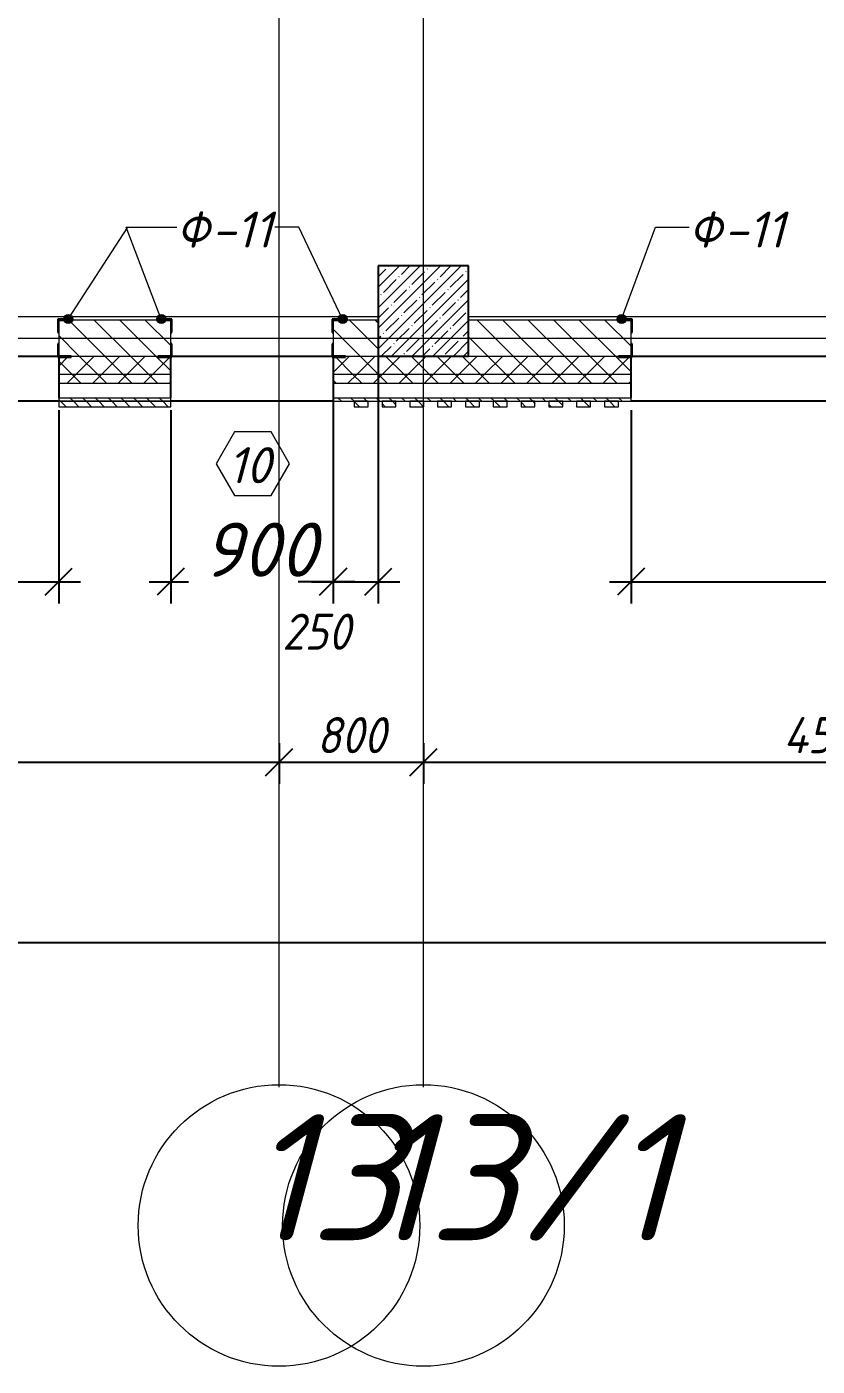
# Model space of a CAD drawing. Header units: millimetres. Extents: x 12986 to 523328, y -9759 to 30092.
# Drawn here: x 436394 to 440772, y -9567 to -2144 of the extents above; entities that cross this region are included whole.
import ezdxf

# ---------------------------------------------------------------- set-up
doc = ezdxf.new("R2010")
doc.units = ezdxf.units.MM
for name, color, linetype, lineweight in [('A-ANNO-DIMS', 7, 'Continuous', 9), ('A-DETL', 7, 'Continuous', 9), ('A-GENM-1', 7, 'Continuous', 25), ('A-GENM-IDEN', 7, 'Continuous', 9), ('A-GLAZ-IDEN', 7, 'Continuous', 9), ('A-WALL', 7, 'Continuous', 5), ('A-WALL-1', 7, 'Continuous', 25), ('A-WALL-FNSH-1', 7, 'Continuous', 9), ('A-WALL-FNSH-5', 7, 'Continuous', 5), ('A-WALL-PATT-1', 7, 'Continuous', 5), ('I-WALL', 7, 'Continuous', 5), ('S-COLS', 7, 'Continuous', 9), ('S-COLS-1', 7, 'Continuous', 5), ('S-COLS-2', 7, 'Continuous', 25), ('Оси', 7, 'Continuous', 9), ('Оси-1', 7, 'Continuous', 20)]:
    doc.layers.add(name, color=color, linetype=linetype, lineweight=lineweight)
doc.layers.add('A-WALL-2', color=7, linetype='Continuous', lineweight=13, true_color=0x000000)
doc.layers.add('A-WALL-PATT-2', color=7, linetype='Continuous', lineweight=5, true_color=0xce0000)
doc.styles.add('ISOCPEUR_I', font='isocpeui.ttf', dxfattribs={"height": 250})
doc.styles.add('ISOCPEUR_I_2', font='isocpeui.ttf', dxfattribs={"height": 300})
doc.styles.add('ISOCPEUR_I_3', font='isocpeui.ttf', dxfattribs={"width": 0.9, "height": 200})
doc.dimstyles.new('ISO-2_0_0_9К_СРЕДНИЙ', dxfattribs={"dimscale": 304.8, "dimtxt": 199.196235, "dimasz": 0.492126, "dimexe": 0.393701, "dimexo": 0, "dimgap": 0, "dimtad": 1, "dimdec": 0, "dimzin": 0, "dimdsep": 46, "dimtxsty": 'ISOCPEUR_I_2', "dimblk1": 'OBLIQUE', "dimblk2": 'OBLIQUE', "dimsah": 1, "dimcen": 0.09, "dimdle": 0.393701, "dimazin": 0, "dimtfac": 1, "dimtdec": 4, "dimtix": 1, "dimtmove": 2, "dimatfit": 3, "dimfxl": 1, "dimtvp": 1, "dimtolj": 1, "dimtzin": 0, "dimarcsym": 2})
doc.dimstyles.new('ISO-2_0_0_9К_СРЕДНИЙ_1', dxfattribs={"dimscale": 304.8, "dimtxt": 199.196235, "dimasz": 0.492126, "dimexe": 0.393701, "dimexo": 0, "dimgap": 0, "dimtad": 1, "dimdec": 0, "dimzin": 0, "dimdsep": 46, "dimtxsty": 'ISOCPEUR_I_3', "dimblk1": 'OBLIQUE', "dimblk2": 'OBLIQUE', "dimsah": 1, "dimcen": 0.09, "dimdle": 0.393701, "dimazin": 0, "dimtfac": 1, "dimtdec": 4, "dimtix": 1, "dimtmove": 2, "dimatfit": 3, "dimfxl": 1, "dimtvp": 1, "dimtolj": 1, "dimtzin": 0, "dimarcsym": 2})
doc.dimstyles.new('ISO-2_0_0_9К_СРЕДНИЙ_2', dxfattribs={"dimscale": 304.8, "dimtxt": 199.196235, "dimasz": 0.492126, "dimexe": 0.393701, "dimexo": 0, "dimgap": 0, "dimtad": 1, "dimdec": 0, "dimzin": 0, "dimdsep": 46, "dimtxsty": 'ISOCPEUR_I_2', "dimblk1": 'OBLIQUE', "dimblk2": 'OBLIQUE', "dimsah": 1, "dimcen": 0.09, "dimdle": 0.393701, "dimazin": 0, "dimtfac": 1, "dimtdec": 4, "dimtix": 1, "dimtmove": 0, "dimatfit": 3, "dimfxl": 1, "dimtvp": 1, "dimtolj": 1, "dimtzin": 0, "dimarcsym": 2})
doc.dimstyles.new('ISO-2_0_0_9К_СРЕДНИЙ_ФОН', dxfattribs={"dimscale": 304.8, "dimtxt": 199.196235, "dimasz": 0.492126, "dimexe": 0.393701, "dimexo": 0, "dimgap": 0.164042, "dimtad": 1, "dimdec": 0, "dimdsep": 46, "dimtxsty": 'ISOCPEUR_I_3', "dimblk1": 'OBLIQUE', "dimblk2": 'OBLIQUE', "dimsah": 1, "dimcen": 0.09, "dimdle": 0.393701, "dimazin": 0, "dimtfac": 1, "dimtdec": 4, "dimtix": 1, "dimtmove": 1, "dimatfit": 3, "dimfxl": 1, "dimtvp": 1, "dimtfill": 1, "dimtolj": 1, "dimtzin": 0, "dimarcsym": 2})
doc.dimstyles.new('ISO-2_0_0_9К_СРЕДНИЙ_ФОН_2', dxfattribs={"dimscale": 304.8, "dimtxt": 199.196235, "dimasz": 0.492126, "dimexe": 0.393701, "dimexo": 0, "dimgap": 0.164042, "dimtad": 1, "dimdec": 0, "dimdsep": 46, "dimtxsty": 'ISOCPEUR_I_3', "dimblk1": 'OBLIQUE', "dimblk2": 'OBLIQUE', "dimsah": 1, "dimcen": 0.09, "dimdle": 0.393701, "dimazin": 0, "dimtfac": 1, "dimtdec": 4, "dimtix": 1, "dimtmove": 2, "dimatfit": 3, "dimfxl": 1, "dimtvp": 1, "dimtfill": 1, "dimtolj": 1, "dimtzin": 0, "dimarcsym": 2})
pattern_1 = [(45, (395430.81, -3869.25), (-70.71068, 70.71068), []), (135, (395430.81, -3869.25), (-70.71068, -70.71068), [])]
pattern_2 = [(135, (395430.81, -3869.254), (-35.35534, -35.35534), [])]
pattern_3 = [(135, (395430.81, -3869.25), (-70.71068, -70.71068), [])]

# ---------------------------------------------------------------- blocks, each defined once
blk = doc.blocks.new('Колонна_Несущая_Прямоугольное сечение - Вн_ЖБ_500х500-V75-АР1_1_Кладочный план 3 этажа')
at = {"layer": 'S-COLS-1'}
h = blk.add_hatch(dxfattribs=at)
h.set_pattern_fill('FP_60', color=256, style=0, pattern_type=2)
h.set_pattern_definition([(45, (-43160, -150), (-57.02463, 57.02463), []), (45, (-43102.975, -150), (-57.02463, 57.02463), [100.806, -20.161, 3.353, -16.808])])
h.paths.add_polyline_path([(-250, -250), (250, -250), (250, 250), (-250, 250)], flags=0)
at = {"layer": 'S-COLS-2'}
for p, q in [((250, 250), (-250, 250)), ((-250, 250), (-250, -250)), ((250, -250), (250, 250)), ((-250, -250), (250, -250))]:
    blk.add_line(p, q, dxfattribs=at)
blk = doc.blocks.new('Фахверк_СКБ_Уголок - Ф-11_200х2500 h-28441216-АР1_1_Кладочный план 3 этажа')
at = {"layer": 'A-GENM-1'}
for p, q in [((200, 156), (125, 156)), ((125, 156), (125, 81)), ((131, 81), (131, 150)), ((131, 150), (200, 150)), ((200, 150), (200, 156)), ((125, 81), (131, 81)), ((131, 19), (125, 19)), ((125, 19), (125, -56)), ((131, -50), (131, 19)), ((125, -56), (200, -56)), ((200, -50), (131, -50)), ((200, -56), (200, -50))]:
    blk.add_line(p, q, dxfattribs=at)
blk = doc.blocks.new('Ось сетки - Круг_Ø6_00__ISO-2_5_0_9K_ кружки поменьше-23056867-АР1_1_Кладочный план 3 этажа')
at = {"layer": 'Оси'}
blk.add_circle((0, 0), 2.6, dxfattribs=at)
blk = doc.blocks.new('_Oblique')
at = {"color": 0, "linetype": 'ByBlock', "lineweight": -2}
blk.add_line((-0.5, -0.5), (0.5, 0.5), dxfattribs=at)
blk = doc.blocks.new('*D3400')
at = {"layer": 'A-ANNO-DIMS', "color": 0, "lineweight": -2, "transparency": 16777216}
for p, q in [((434190.8, -6113.4), (434190.8, -6339.4)), ((437790.8, -6113.4), (437790.8, -6339.4)), ((434070.8, -6219.4), (437910.8, -6219.4))]:
    blk.add_line(p, q, dxfattribs=at)
at = {"layer": 'Defpoints', "color": 0, "transparency": 16777216}
for p in [(434190.8, -6113.4), (437790.8, -6113.4), (437790.8, -6219.4)]:
    blk.add_point(p, dxfattribs=at)
at = {"layer": 'A-ANNO-DIMS', "color": 0, "lineweight": -2, "transparency": 16777216, "xscale": 150, "yscale": 150, "zscale": 150, "rotation": 180}
blk.add_blockref('_Oblique', (434190.8, -6219.4), dxfattribs=at)
at = {"layer": 'A-ANNO-DIMS', "color": 0, "lineweight": -2, "transparency": 16777216, "xscale": 150, "yscale": 150, "zscale": 150}
blk.add_blockref('_Oblique', (437790.8, -6219.4), dxfattribs=at)
at = {"layer": 'A-ANNO-DIMS', "color": 0, "transparency": 16777216, "insert": (435990.8, -6069.4), "char_height": 200, "width": 606.782, "attachment_point": 5, "style": 'ISOCPEUR_I_3', "bg_fill": 3, "box_fill_scale": 1.1, "bg_fill_color": 256, "bg_fill_true_color": 13158600, "bg_fill_transparency": 0}
blk.add_mtext('\\A1;3600', dxfattribs=at)
blk = doc.blocks.new('*D3401')
at = {"layer": 'A-ANNO-DIMS', "color": 0, "lineweight": -2, "transparency": 16777216}
for p, q in [((437790.8, -6113.4), (437790.8, -6339.4)), ((438590.8, -6113.4), (438590.8, -6339.4)), ((437670.8, -6219.4), (438710.8, -6219.4))]:
    blk.add_line(p, q, dxfattribs=at)
at = {"layer": 'Defpoints', "color": 0, "transparency": 16777216}
for p in [(437790.8, -6113.4), (438590.8, -6113.4), (438590.8, -6219.4)]:
    blk.add_point(p, dxfattribs=at)
at = {"layer": 'A-ANNO-DIMS', "color": 0, "lineweight": -2, "transparency": 16777216, "xscale": 150, "yscale": 150, "zscale": 150, "rotation": 180}
blk.add_blockref('_Oblique', (437790.8, -6219.4), dxfattribs=at)
at = {"layer": 'A-ANNO-DIMS', "color": 0, "lineweight": -2, "transparency": 16777216, "xscale": 150, "yscale": 150, "zscale": 150}
blk.add_blockref('_Oblique', (438590.8, -6219.4), dxfattribs=at)
at = {"layer": 'A-ANNO-DIMS', "color": 0, "transparency": 16777216, "insert": (438190.8, -6069.4), "char_height": 200, "width": 455.087, "attachment_point": 5, "style": 'ISOCPEUR_I_3', "bg_fill": 3, "box_fill_scale": 1.1, "bg_fill_color": 256, "bg_fill_true_color": 13158600, "bg_fill_transparency": 0}
blk.add_mtext('\\A1;800', dxfattribs=at)
blk = doc.blocks.new('*D3402')
at = {"layer": 'A-ANNO-DIMS', "color": 0, "lineweight": -2, "transparency": 16777216}
for p, q in [((438590.8, -6113.4), (438590.8, -6339.4)), ((443090.8, -6113.4), (443090.8, -6339.4)), ((438470.8, -6219.4), (443210.8, -6219.4))]:
    blk.add_line(p, q, dxfattribs=at)
at = {"layer": 'Defpoints', "color": 0, "transparency": 16777216}
for p in [(438590.8, -6113.4), (443090.8, -6113.4), (443090.8, -6219.4)]:
    blk.add_point(p, dxfattribs=at)
at = {"layer": 'A-ANNO-DIMS', "color": 0, "lineweight": -2, "transparency": 16777216, "xscale": 150, "yscale": 150, "zscale": 150, "rotation": 180}
blk.add_blockref('_Oblique', (438590.8, -6219.4), dxfattribs=at)
at = {"layer": 'A-ANNO-DIMS', "color": 0, "lineweight": -2, "transparency": 16777216, "xscale": 150, "yscale": 150, "zscale": 150}
blk.add_blockref('_Oblique', (443090.8, -6219.4), dxfattribs=at)
at = {"layer": 'A-ANNO-DIMS', "color": 0, "transparency": 16777216, "insert": (440840.8, -6069.4), "char_height": 200, "width": 625.17, "attachment_point": 5, "style": 'ISOCPEUR_I_3', "bg_fill": 3, "box_fill_scale": 1.1, "bg_fill_color": 256, "bg_fill_true_color": 13158600, "bg_fill_transparency": 0}
blk.add_mtext('\\A1;4500', dxfattribs=at)
blk = doc.blocks.new('*D3429')
at = {"layer": 'A-ANNO-DIMS', "color": 0, "lineweight": -2, "transparency": 16777216}
for p, q in [((395540.8, -7113), (395540.8, -7339.1)), ((520440.8, -7113), (520440.8, -7339.1)), ((395420.8, -7219.1), (456288.4, -7219.1)), ((520560.8, -7219.1), (457110.2, -7219.1))]:
    blk.add_line(p, q, dxfattribs=at)
at = {"layer": 'Defpoints', "color": 0, "transparency": 16777216}
for p in [(395540.8, -7113), (520440.8, -7113), (520440.8, -7219.1)]:
    blk.add_point(p, dxfattribs=at)
at = {"layer": 'A-ANNO-DIMS', "color": 0, "lineweight": -2, "transparency": 16777216, "xscale": 150, "yscale": 150, "zscale": 150, "rotation": 180}
blk.add_blockref('_Oblique', (395540.8, -7219.1), dxfattribs=at)
at = {"layer": 'A-ANNO-DIMS', "color": 0, "lineweight": -2, "transparency": 16777216, "xscale": 150, "yscale": 150, "zscale": 150}
blk.add_blockref('_Oblique', (520440.8, -7219.1), dxfattribs=at)
at = {"layer": 'A-ANNO-DIMS', "color": 0, "transparency": 16777216, "insert": (456258, -6907.8), "char_height": 200, "width": 882.593, "attachment_point": 1, "line_spacing_factor": 1.149209, "style": 'ISOCPEUR_I_3', "bg_fill": 3, "box_fill_scale": 1.1, "bg_fill_color": 256, "bg_fill_true_color": 13158600, "bg_fill_transparency": 0}
blk.add_mtext('\\A1;124900', dxfattribs=at)
blk = doc.blocks.new('AAR_СКБ_Марка_Окна_Перемычка и проем - Марка проема-25443838-АР1_1_Кладочный план 3 этажа')
at = {"layer": 'A-GLAZ-IDEN'}
for p, q in [((-0.968, -0.984), (-1.986, -2.747)), ((1.067, -0.984), (-0.968, -0.984)), ((2.085, -2.747), (1.067, -0.984)), ((-1.986, -2.747), (-0.968, -4.509)), ((1.067, -4.509), (2.085, -2.747)), ((-0.968, -4.509), (1.067, -4.509))]:
    blk.add_line(p, q, dxfattribs=at)
blk = doc.blocks.new('*D3775')
at = {"layer": 'A-ANNO-DIMS', "color": 0, "lineweight": -2, "transparency": 16777216}
for p, q in [((434470.8, -4269.3), (434470.8, -5339.3)), ((436570.8, -4269.3), (436570.8, -5339.3)), ((434350.8, -5219.3), (436690.8, -5219.3))]:
    blk.add_line(p, q, dxfattribs=at)
at = {"layer": 'Defpoints', "color": 0, "transparency": 16777216}
for p in [(434470.8, -4269.3), (436570.8, -4269.3), (436570.8, -5219.3)]:
    blk.add_point(p, dxfattribs=at)
at = {"layer": 'A-ANNO-DIMS', "color": 0, "lineweight": -2, "transparency": 16777216, "xscale": 150, "yscale": 150, "zscale": 150, "rotation": 180}
blk.add_blockref('_Oblique', (434470.8, -5219.3), dxfattribs=at)
at = {"layer": 'A-ANNO-DIMS', "color": 0, "lineweight": -2, "transparency": 16777216, "xscale": 150, "yscale": 150, "zscale": 150}
blk.add_blockref('_Oblique', (436570.8, -5219.3), dxfattribs=at)
at = {"layer": 'A-ANNO-DIMS', "color": 0, "transparency": 16777216, "insert": (435520.8, -5069.3), "char_height": 300, "width": 560.814, "attachment_point": 5, "style": 'ISOCPEUR_I_2'}
blk.add_mtext('\\A1;2100', dxfattribs=at)
blk = doc.blocks.new('*D3776')
at = {"layer": 'A-ANNO-DIMS', "color": 0, "lineweight": -2, "transparency": 16777216}
for p, q in [((438090.8, -4190.1), (438090.8, -5339.3)), ((437190.8, -4269.3), (437190.8, -5339.3)), ((437070.8, -5219.3), (437289.9, -5219.3)), ((438210.8, -5219.3), (437896.1, -5219.3))]:
    blk.add_line(p, q, dxfattribs=at)
at = {"layer": 'Defpoints', "color": 0, "transparency": 16777216}
for p in [(438090.8, -4190.1), (437190.8, -4269.3), (438090.8, -5219.3)]:
    blk.add_point(p, dxfattribs=at)
at = {"layer": 'A-ANNO-DIMS', "color": 0, "lineweight": -2, "transparency": 16777216, "xscale": 150, "yscale": 150, "zscale": 150, "rotation": 180}
blk.add_blockref('_Oblique', (437190.8, -5219.3), dxfattribs=at)
at = {"layer": 'A-ANNO-DIMS', "color": 0, "lineweight": -2, "transparency": 16777216, "xscale": 150, "yscale": 150, "zscale": 150}
blk.add_blockref('_Oblique', (438090.8, -5219.3), dxfattribs=at)
at = {"layer": 'A-ANNO-DIMS', "color": 0, "transparency": 16777216, "insert": (437365.4, -4891.3), "char_height": 300, "width": 455.087, "attachment_point": 1, "line_spacing_factor": 1.149209, "style": 'ISOCPEUR_I_2'}
blk.add_mtext('\\A1;900', dxfattribs=at)
blk = doc.blocks.new('*D3777')
at = {"layer": 'A-ANNO-DIMS', "color": 0, "lineweight": -2, "transparency": 16777216}
for p, q in [((438340.8, -3969.3), (438340.8, -5339.3)), ((438090.8, -4190.1), (438090.8, -5339.3)), ((437970.8, -5219.3), (438460.8, -5219.3))]:
    blk.add_line(p, q, dxfattribs=at)
at = {"layer": 'Defpoints', "color": 0, "transparency": 16777216}
for p in [(438340.8, -3969.3), (438090.8, -4190.1), (438340.8, -5219.3)]:
    blk.add_point(p, dxfattribs=at)
at = {"layer": 'A-ANNO-DIMS', "color": 0, "lineweight": -2, "transparency": 16777216, "xscale": 150, "yscale": 150, "zscale": 150, "rotation": 180}
blk.add_blockref('_Oblique', (438090.8, -5219.3), dxfattribs=at)
at = {"layer": 'A-ANNO-DIMS', "color": 0, "lineweight": -2, "transparency": 16777216, "xscale": 150, "yscale": 150, "zscale": 150}
blk.add_blockref('_Oblique', (438340.8, -5219.3), dxfattribs=at)
at = {"layer": 'A-ANNO-DIMS', "color": 0, "transparency": 16777216, "insert": (437808.3, -5396.1), "char_height": 200, "width": 455.087, "attachment_point": 1, "line_spacing_factor": 1.149209, "style": 'ISOCPEUR_I_3'}
blk.add_mtext('\\A1;250', dxfattribs=at)
blk = doc.blocks.new('*D3778')
at = {"layer": 'A-ANNO-DIMS', "color": 0, "lineweight": -2, "transparency": 16777216}
for p, q in [((439740.8, -4269.3), (439740.8, -5339.3)), ((442840.8, -4272.3), (442840.8, -5339.3)), ((439620.8, -5219.3), (442960.8, -5219.3))]:
    blk.add_line(p, q, dxfattribs=at)
at = {"layer": 'Defpoints', "color": 0, "transparency": 16777216}
for p in [(439740.8, -4269.3), (442840.8, -4272.3), (442840.8, -5219.3)]:
    blk.add_point(p, dxfattribs=at)
at = {"layer": 'A-ANNO-DIMS', "color": 0, "lineweight": -2, "transparency": 16777216, "xscale": 150, "yscale": 150, "zscale": 150, "rotation": 180}
blk.add_blockref('_Oblique', (439740.8, -5219.3), dxfattribs=at)
at = {"layer": 'A-ANNO-DIMS', "color": 0, "lineweight": -2, "transparency": 16777216, "xscale": 150, "yscale": 150, "zscale": 150}
blk.add_blockref('_Oblique', (442840.8, -5219.3), dxfattribs=at)
at = {"layer": 'A-ANNO-DIMS', "color": 0, "transparency": 16777216, "insert": (441290.8, -5069.3), "char_height": 300, "width": 560.814, "attachment_point": 5, "style": 'ISOCPEUR_I_2'}
blk.add_mtext('\\A1;3100', dxfattribs=at)

msp = doc.modelspace()

# ---------------------------------------------------------------- hatches: boundary and pattern name
at = {"layer": 'A-GENM-IDEN'}
h = msp.add_hatch(color=256, dxfattribs=at)
edge = h.paths.add_edge_path(flags=0)
edge.add_arc((436623.14183, -3763.25359), 25, 0, 360)
h = msp.add_hatch(color=256, dxfattribs=at)
edge = h.paths.add_edge_path(flags=0)
edge.add_arc((437138.47523, -3763.25359), 25, 0, 360)
h = msp.add_hatch(color=256, dxfattribs=at)
edge = h.paths.add_edge_path(flags=0)
edge.add_arc((438143.14185, -3763.25359), 25, 0, 360)
h = msp.add_hatch(color=256, dxfattribs=at)
edge = h.paths.add_edge_path(flags=0)
edge.add_arc((439688.47526, -3763.25359), 25, 0, 360)
at = {"layer": 'A-WALL-PATT-1'}
h = msp.add_hatch(dxfattribs=at)
h.set_pattern_fill('FP_1', color=256, style=0, pattern_type=2)
h.set_pattern_definition(pattern_3)
h.paths.add_polyline_path([(438159.80852, -3969.25359), (438340.80853, -3969.25359), (438340.80853, -3769.25359), (438090.80853, -3769.25359), (438090.80853, -3969.25358)], flags=0)
h.paths.add_polyline_path([(436639.8085, -3969.25359), (437190.80853, -3969.25359), (437190.80853, -3769.25362), (436570.8085, -3769.25359), (436570.8085, -3969.25359)], flags=0)
h = msp.add_hatch(dxfattribs=at)
h.set_pattern_fill('FP_1', color=256, style=0, pattern_type=2)
h.set_pattern_definition(pattern_3)
h.paths.add_polyline_path([(439046.58325, -3969.25359), (439740.80857, -3969.25359), (439740.80857, -3769.25359), (438840.80853, -3769.25359), (438840.80853, -3969.25359)], flags=0)
at = {"layer": 'A-WALL-PATT-2'}
h = msp.add_hatch(dxfattribs=at)
h.set_pattern_fill('FP_2', color=256, style=0, pattern_type=2)
h.set_pattern_definition(pattern_1)
h.paths.add_polyline_path([(452037.89819, -4069.25359), (452037.89819, -3969.25359), (451840.80853, -3969.25359), (451840.80853, -4069.25359)], flags=0)
h.paths.add_polyline_path([(420329.80852, -4069.25359), (421840.552, -4069.25359), (421840.0303, -3975.25359), (421771.55203, -3975.25359), (421771.55203, -3969.25359), (420329.80852, -3969.25359), (420329.80852, -3975.25359), (420260.80873, -3975.25359), (420260.80873, -4069.25359)], flags=0)
h.paths.add_polyline_path([(439740.80857, -4069.25359), (439740.28686, -3975.25359), (439671.8086, -3975.25359), (439671.8086, -3969.25359), (438159.80852, -3969.25359), (438159.80852, -3975.25359), (438090.8086, -3975.25359), (438090.8086, -4069.25359), (439732.11294, -4069.25359)], flags=0)
h.paths.add_polyline_path([(402260.80853, -4069.25359), (403690.552, -4069.25359), (403690.552, -3969.25359), (402329.80853, -3969.25359), (402329.80853, -3975.25359), (402260.80853, -3975.25359)], flags=0)
h = msp.add_hatch(dxfattribs=at)
h.set_pattern_fill('FP_3', color=256, style=0, pattern_type=2)
h.set_pattern_definition(pattern_2)
h.paths.add_polyline_path([(452057.89819, -4219.25359), (452057.89819, -3969.25359), (452037.89819, -3969.25359), (452037.89819, -4199.25359), (451840.80853, -4199.25359), (451840.80853, -4219.25359)], flags=0)
h.paths.add_polyline_path([(421840.552, -4219.25359), (421840.552, -4199.25359), (420260.80873, -4199.25359), (420260.80873, -4219.25359), (421446.53119, -4219.25359)], flags=0)
h.paths.add_polyline_path([(439046.58325, -4219.25359), (439740.80857, -4219.25359), (439740.80857, -4199.25359), (438090.8086, -4199.25359), (438090.8086, -4219.25359)], flags=0)
h.paths.add_polyline_path([(403690.552, -4219.25359), (403690.552, -4199.25359), (402260.80853, -4199.25359), (402260.80853, -4219.25359), (402492.62897, -4219.25359)], flags=0)
h = msp.add_hatch(dxfattribs=at)
h.set_pattern_fill('FP_2', color=256, style=0, pattern_type=2)
h.set_pattern_definition(pattern_1)
h.paths.add_polyline_path([(446371.8086, -4069.25359), (446440.80857, -4069.25359), (446440.28686, -3975.25359), (446371.8086, -3975.25359), (446371.8086, -3969.25359), (445759.80855, -3969.25359), (445759.80855, -3975.25359), (445690.8086, -3975.25359), (445690.8086, -4069.25359), (445815.83404, -4069.25359)], flags=0)
h.paths.add_polyline_path([(450940.80855, -4069.25359), (450940.28687, -3975.25359), (450871.80861, -3975.25359), (450871.80861, -3969.25359), (450259.80857, -3969.25359), (450259.80857, -3975.25359), (450190.80858, -3975.25359), (450190.80858, -4069.25359), (450259.80857, -4069.25359)], flags=0)
h.paths.add_polyline_path([(436570.8086, -4069.25359), (437190.8086, -4069.25359), (437190.80856, -3975.25359), (437121.80856, -3975.25359), (437121.80856, -3969.25359), (436639.8085, -3969.25359), (436639.8085, -3975.25359), (436570.8086, -3975.25359)], flags=0)
h.paths.add_polyline_path([(431469.80842, -4069.25359), (432520.80863, -4069.25359), (432520.80856, -3975.25359), (432451.80856, -3975.25359), (432451.80856, -3969.25359), (431469.80842, -3969.25359), (431469.80842, -3975.25359), (431400.80851, -3975.25359), (431400.80851, -4069.25359)], flags=0)
h.paths.add_polyline_path([(418091.80856, -4069.25359), (418160.552, -4069.25359), (418160.552, -3975.25359), (418091.80856, -3975.25359), (418091.80856, -3969.25359), (417109.80859, -3969.25359), (417109.80859, -3975.25359), (417040.80859, -3975.25359), (417040.80859, -4069.25359), (417940.80853, -4069.25359)], flags=0)
h.paths.add_polyline_path([(427540.80863, -4069.25359), (427540.80856, -3975.25359), (427471.80856, -3975.25359), (427471.80856, -3969.25359), (426609.80853, -3969.25359), (426609.80853, -3975.25359), (426540.80863, -3975.25359), (426540.80863, -4069.25359), (426861.93182, -4069.25359)], flags=0)
h.paths.add_polyline_path([(412690.80851, -4069.25359), (412690.80851, -3969.25359), (412009.80852, -3969.25359), (412009.80852, -3975.25359), (411940.80838, -3975.25359), (411940.80852, -4069.25359), (412009.80852, -4069.25359)], flags=0)
h.paths.add_polyline_path([(407908.0296, -4069.25359), (408190.80852, -4069.25359), (408190.80852, -3969.25359), (407509.80857, -3969.25359), (407509.80857, -3975.25359), (407440.80857, -3975.25359), (407440.80857, -4069.25359), (407590.80852, -4069.25359)], flags=0)
h = msp.add_hatch(dxfattribs=at)
h.set_pattern_fill('FP_2', color=256, style=0, pattern_type=2)
h.set_pattern_definition(pattern_1)
h.paths.add_polyline_path([(451840.80853, -4119.25359), (452037.89819, -4119.25359), (452037.89819, -4069.25359), (451840.80853, -4069.25359)], flags=0)
h.paths.add_polyline_path([(420260.80873, -4119.25359), (421840.552, -4119.25359), (421840.552, -4069.25359), (420260.80873, -4069.25359)], flags=0)
h.paths.add_polyline_path([(439046.58325, -4119.25359), (439740.80857, -4119.25359), (439740.80857, -4069.25359), (438090.8086, -4069.25359), (438090.8086, -4119.25359)], flags=0)
h.paths.add_polyline_path([(402260.80853, -4119.25359), (403690.552, -4119.25359), (403690.552, -4069.25359), (402260.80853, -4069.25359)], flags=0)
h = msp.add_hatch(dxfattribs=at)
h.set_pattern_fill('FP_2', color=256, style=0, pattern_type=2)
h.set_pattern_definition(pattern_1)
h.paths.add_polyline_path([(450940.80855, -4119.25359), (450940.80855, -4069.25359), (450190.80858, -4069.25359), (450190.80858, -4119.25359)], flags=0)
h.paths.add_polyline_path([(432277.33246, -4119.25359), (432520.80863, -4119.25359), (432520.80863, -4069.25359), (431400.80851, -4069.25359), (431400.80851, -4119.25359)], flags=0)
h.paths.add_polyline_path([(437190.8086, -4119.25359), (437190.8086, -4069.25359), (436570.8086, -4069.25359), (436570.8086, -4119.25359)], flags=0)
h.paths.add_polyline_path([(446440.80857, -4119.25359), (446440.80857, -4069.25359), (445690.8086, -4069.25359), (445690.8086, -4119.25359), (445815.83404, -4119.25359)], flags=0)
h.paths.add_polyline_path([(426540.80863, -4119.25359), (427540.80863, -4119.25359), (427540.80863, -4069.25359), (426540.80863, -4069.25359)], flags=0)
h.paths.add_polyline_path([(417040.80859, -4119.25359), (418160.552, -4119.25359), (418160.552, -4069.25359), (417040.80859, -4069.25359)], flags=0)
h.paths.add_polyline_path([(412690.80851, -4119.25359), (412690.80851, -4069.25359), (411940.80838, -4069.25359), (411940.80838, -4119.25359), (411969.58008, -4119.25359)], flags=0)
h.paths.add_polyline_path([(407440.80857, -4119.25359), (408190.80854, -4119.25359), (408190.80854, -4069.25359), (407440.80857, -4069.25359)], flags=0)
h = msp.add_hatch(dxfattribs=at)
h.set_pattern_fill('FP_3', color=256, style=0, pattern_type=2)
h.set_pattern_definition(pattern_2)
h.paths.add_polyline_path([(450190.80858, -4219.25359), (450940.80855, -4219.25359), (450940.80855, -4199.25359), (450190.80858, -4199.25359)], flags=0)
h.paths.add_polyline_path([(446440.80857, -4219.25359), (446440.80857, -4199.25359), (445690.8086, -4199.25359), (445690.8086, -4219.25359), (445815.83404, -4219.25359)], flags=0)
h.paths.add_polyline_path([(426540.80863, -4219.25359), (427540.80863, -4219.25359), (427540.80863, -4199.25359), (426540.80863, -4199.25359)], flags=0)
h.paths.add_polyline_path([(431400.80851, -4219.25359), (432520.80863, -4219.25359), (432520.80863, -4199.25359), (431400.80851, -4199.25359)], flags=0)
h.paths.add_polyline_path([(436570.8086, -4219.25359), (437190.8086, -4219.25359), (437190.8086, -4199.25359), (436570.8086, -4199.25359)], flags=0)
h.paths.add_polyline_path([(417384.98071, -4219.25359), (418160.552, -4219.25359), (418160.552, -4199.25359), (417040.80859, -4199.25359), (417040.80859, -4219.25359)], flags=0)
h.paths.add_polyline_path([(411940.80838, -4219.25359), (412690.80851, -4219.25359), (412690.80851, -4199.25359), (411940.80838, -4199.25359)], flags=0)
h.paths.add_polyline_path([(407908.0296, -4219.25359), (408190.80854, -4219.25359), (408190.80854, -4199.25359), (407440.80857, -4199.25359), (407440.80857, -4219.25359)], flags=0)
h = msp.add_hatch(dxfattribs=at)
h.set_pattern_fill('FP_3', color=256, style=0, pattern_type=2)
h.set_pattern_definition(pattern_2)
h.paths.add_polyline_path([(437190.80853, -4249.25359), (437190.80853, -4219.25359), (436570.8085, -4219.25359), (436570.8085, -4249.25359)], flags=0)
h = msp.add_hatch(dxfattribs=at)
h.set_pattern_fill('FP_3', color=256, style=0, pattern_type=2)
h.set_pattern_definition(pattern_2)
h.paths.add_polyline_path([(439593.52159, -4249.25359), (439670.52159, -4249.25359), (439670.52159, -4219.25359), (439593.52159, -4219.25359)], flags=0)
h.paths.add_polyline_path([(438438.52159, -4249.25359), (438438.52159, -4219.25359), (438361.52159, -4219.25359), (438361.52159, -4249.25359)], flags=0)
h.paths.add_polyline_path([(438284.52159, -4249.25359), (438284.52159, -4219.25359), (438207.52159, -4219.25359), (438207.52159, -4249.25359)], flags=0)
h.paths.add_polyline_path([(439516.52159, -4249.25359), (439516.52159, -4219.25359), (439439.52159, -4219.25359), (439439.52159, -4249.25359)], flags=0)
h.paths.add_polyline_path([(438592.52159, -4249.25359), (438592.52159, -4219.25359), (438515.52159, -4219.25359), (438515.52159, -4249.25359)], flags=0)
h.paths.add_polyline_path([(439131.52159, -4249.25359), (439208.52159, -4249.25359), (439208.52159, -4219.25359), (439131.52159, -4219.25359)], flags=0)
h.paths.add_polyline_path([(438977.52159, -4249.25359), (439054.52159, -4249.25359), (439054.52159, -4219.25359), (438977.52159, -4219.25359)], flags=0)
h.paths.add_polyline_path([(439285.52159, -4249.25359), (439362.52159, -4249.25359), (439362.52159, -4219.25359), (439285.52159, -4219.25359)], flags=0)
h.paths.add_polyline_path([(438746.52159, -4249.25359), (438746.52159, -4219.25359), (438669.52159, -4219.25359), (438669.52159, -4249.25359)], flags=0)
h.paths.add_polyline_path([(438900.52159, -4249.25359), (438900.52159, -4219.25359), (438823.52159, -4219.25359), (438823.52159, -4249.25359)], flags=0)

# ---------------------------------------------------------------- linework, layer by layer
at = {"layer": 'A-DETL'}
for p, q in [((436570.8086, -4119.25359), (437190.8086, -4119.25359)), ((438090.8086, -4119.25359), (439740.80857, -4119.25359))]:
    msp.add_line(p, q, dxfattribs=at)
at = {"layer": 'A-GENM-IDEN'}
for p, q in [((436623.14183, -3763.25359), (436953.0398, -3255.16599)), ((436944.55859, -3255.16599), (437224.60442, -3255.16599)), ((437138.47523, -3763.25359), (436944.55859, -3255.16599)), ((436953.0398, -3255.16599), (437224.60442, -3255.16599)), ((437901.22174, -3255.16599), (437766.83891, -3255.16599)), ((438143.14185, -3763.25359), (437901.22174, -3255.16599)), ((439688.47526, -3763.25359), (439875.79309, -3255.16599)), ((439875.79309, -3255.16599), (440063.11092, -3255.16599))]:
    msp.add_line(p, q, dxfattribs=at)
for centre in [(436623.14183, -3763.25359), (437138.47523, -3763.25359), (438143.14185, -3763.25359), (439688.47526, -3763.25359)]:
    msp.add_circle(centre, 25, dxfattribs=at)
at = {"layer": 'A-WALL'}
for p, q in [((436570.8086, -4069.25359), (437190.8086, -4069.25359)), ((438090.8086, -4069.25359), (439740.80857, -4069.25359)), ((436570.8086, -4199.25359), (437190.8086, -4199.25359)), ((438090.8086, -4199.25359), (439740.80857, -4199.25359))]:
    msp.add_line(p, q, dxfattribs=at)
at = {"layer": 'A-WALL-1'}
for p, q in [((434470.8085, -3969.25359), (436564.8085, -3969.25359)), ((436570.8086, -3975.25359), (436570.8086, -4199.25359)), ((437190.8086, -4199.25359), (437190.8086, -3975.25359)), ((437196.80856, -3969.25359), (438084.80852, -3969.25359)), ((438090.8086, -3975.25359), (438090.8086, -4199.25359)), ((439740.80857, -4199.25359), (439740.80857, -3975.25359)), ((439746.8086, -3969.25359), (442840.80853, -3969.25359)), ((436570.8085, -4219.25359), (434470.8085, -4219.25359)), ((438090.8086, -4219.25359), (437190.8086, -4219.25359)), ((442840.80857, -4219.25359), (439740.80857, -4219.25359))]:
    msp.add_line(p, q, dxfattribs=at)
at = {"layer": 'A-WALL-2'}
for p, q in [((437121.80856, -3769.25359), (436639.8085, -3769.25359)), ((438340.80853, -3769.25359), (438159.80852, -3769.25359)), ((439671.8086, -3769.25359), (438840.80853, -3769.25359)), ((436570.8085, -3838.25359), (436570.8085, -3900.25359)), ((437190.80853, -3900.25359), (437190.80853, -3838.25359)), ((438090.80853, -3838.25359), (438090.80853, -3900.25359)), ((439740.80857, -3900.25359), (439740.80857, -3838.25359)), ((436639.8085, -3969.25359), (437121.80856, -3969.25359)), ((438159.80852, -3969.25359), (438340.80853, -3969.25359)), ((438840.80853, -3969.25359), (439671.8086, -3969.25359))]:
    msp.add_line(p, q, dxfattribs=at)
at = {"layer": 'A-WALL-FNSH-1'}
for p, q in [((437190.80853, -4219.25359), (436570.8085, -4219.25359)), ((436570.8085, -4219.25359), (436570.8085, -4249.25359)), ((436570.8086, -4199.25359), (436570.8086, -4219.25359)), ((436570.8086, -4219.25359), (437190.8086, -4219.25359)), ((437190.80853, -4249.25359), (437190.80853, -4219.25359)), ((437190.8086, -4219.25359), (437190.8086, -4199.25359)), ((438090.8086, -4199.25359), (438090.8086, -4219.25359)), ((438090.8086, -4219.25359), (439740.80857, -4219.25359)), ((439740.80857, -4219.25359), (439740.80857, -4199.25359)), ((436570.8085, -4249.25359), (437190.80853, -4249.25359))]:
    msp.add_line(p, q, dxfattribs=at)
at = {"layer": 'A-WALL-FNSH-5'}
for p, q in [((438284.52159, -4219.25359), (438207.52159, -4219.25359)), ((438207.52159, -4219.25359), (438207.52159, -4249.25359)), ((438284.52159, -4249.25359), (438284.52159, -4219.25359)), ((438438.52159, -4219.25359), (438361.52159, -4219.25359)), ((438361.52159, -4219.25359), (438361.52159, -4249.25359)), ((438438.52159, -4249.25359), (438438.52159, -4219.25359)), ((438592.52159, -4219.25359), (438515.52159, -4219.25359)), ((438515.52159, -4219.25359), (438515.52159, -4249.25359)), ((438592.52159, -4249.25359), (438592.52159, -4219.25359)), ((438746.52159, -4219.25359), (438669.52159, -4219.25359)), ((438669.52159, -4219.25359), (438669.52159, -4249.25359)), ((438746.52159, -4249.25359), (438746.52159, -4219.25359)), ((438900.52159, -4219.25359), (438823.52159, -4219.25359)), ((438823.52159, -4219.25359), (438823.52159, -4249.25359)), ((438900.52159, -4249.25359), (438900.52159, -4219.25359)), ((439054.52159, -4219.25359), (438977.52159, -4219.25359)), ((438977.52159, -4219.25359), (438977.52159, -4249.25359)), ((439054.52159, -4249.25359), (439054.52159, -4219.25359)), ((439208.52159, -4219.25359), (439131.52159, -4219.25359)), ((439131.52159, -4219.25359), (439131.52159, -4249.25359)), ((439208.52159, -4249.25359), (439208.52159, -4219.25359)), ((439362.52159, -4219.25359), (439285.52159, -4219.25359)), ((439285.52159, -4219.25359), (439285.52159, -4249.25359)), ((439362.52159, -4249.25359), (439362.52159, -4219.25359)), ((439516.52159, -4219.25359), (439439.52159, -4219.25359)), ((439439.52159, -4219.25359), (439439.52159, -4249.25359)), ((439516.52159, -4249.25359), (439516.52159, -4219.25359)), ((439670.52159, -4219.25359), (439593.52159, -4219.25359)), ((439593.52159, -4219.25359), (439593.52159, -4249.25359)), ((439670.52159, -4249.25359), (439670.52159, -4219.25359)), ((438207.52159, -4249.25359), (438284.52159, -4249.25359)), ((438361.52159, -4249.25359), (438438.52159, -4249.25359)), ((438515.52159, -4249.25359), (438592.52159, -4249.25359)), ((438669.52159, -4249.25359), (438746.52159, -4249.25359)), ((438823.52159, -4249.25359), (438900.52159, -4249.25359)), ((438977.52159, -4249.25359), (439054.52159, -4249.25359)), ((439131.52159, -4249.25359), (439208.52159, -4249.25359)), ((439285.52159, -4249.25359), (439362.52159, -4249.25359)), ((439439.52159, -4249.25359), (439516.52159, -4249.25359)), ((439593.52159, -4249.25359), (439670.52159, -4249.25359))]:
    msp.add_line(p, q, dxfattribs=at)
at = {"layer": 'I-WALL'}
for p, q in [((434470.8085, -3749.25359), (438340.80853, -3749.25359)), ((438840.80853, -3749.25359), (442840.80853, -3749.25359))]:
    msp.add_line(p, q, dxfattribs=at)
at = {"layer": 'Оси-1'}
for p, q in [((437790.80852, -8019.25359), (437790.80852, 24767.68957)), ((438590.80852, -8019.25359), (438590.80852, 24767.68957)), ((389220.80855, -3869.25359), (521382.43658, -3869.25359))]:
    msp.add_line(p, q, dxfattribs=at)

# ---------------------------------------------------------------- block references
at = {"layer": 'A-GENM-1'}
for p in [(436439.8085, -3919.25359), (437959.80852, -3919.25359)]:
    msp.add_blockref('Фахверк_СКБ_Уголок - Ф-11_200х2500 h-28441216-АР1_1_Кладочный план 3 этажа', p, dxfattribs=at)
at = {"layer": 'A-GENM-1', "rotation": 180}
for p in [(437321.80856, -3819.25359), (439871.8086, -3819.25359)]:
    msp.add_blockref('Фахверк_СКБ_Уголок - Ф-11_200х2500 h-28441216-АР1_1_Кладочный план 3 этажа', p, dxfattribs=at)
at = {"layer": 'A-GLAZ-IDEN', "xscale": 99.99999999999993, "yscale": 99.99999999999993, "zscale": 99.99999999999993}
msp.add_blockref('AAR_СКБ_Марка_Окна_Перемычка и проем - Марка проема-25443838-АР1_1_Кладочный план 3 этажа', (437640.80853, -4290.6025), dxfattribs=at)
at = {"layer": 'S-COLS'}
msp.add_blockref('Колонна_Несущая_Прямоугольное сечение - Вн_ЖБ_500х500-V75-АР1_1_Кладочный план 3 этажа', (438590.80853, -3719.25359), dxfattribs=at)
at = {"layer": 'Оси', "xscale": 300, "yscale": 300, "zscale": 99.99999999999993}
for p in [(437790.80852, -8786.50718), (438590.80852, -8786.50718)]:
    msp.add_blockref('Ось сетки - Круг_Ø6_00__ISO-2_5_0_9K_ кружки поменьше-23056867-АР1_1_Кладочный план 3 этажа', p, dxfattribs=at)

# ---------------------------------------------------------------- texts
at = {"layer": 'A-GENM-IDEN', "char_height": 200, "attachment_point": 1, "style": 'ISOCPEUR_I_2'}
for s, insert, width in [('\\fISOCPEUR|b0|i1|c204|p34|;\\W.9;Ф', (437224.60442, -3167.55141), 230.886), ('\\fISOCPEUR|b0|i1|c204|p34|;\\W.9;Ф', (437224.60442, -3167.55141), 230.886), ('\\fISOCPEUR|b0|i1|c204|p34|;\\W.9;Ф', (437224.60442, -3167.55141), 230.886), ('-11', (437415.10442, -3167.55141), 389.620125), ('-11', (437415.10442, -3167.55141), 389.620125), ('-11', (437415.10442, -3167.55141), 389.620125), ('\\fISOCPEUR|b0|i1|c204|p34|;\\W.9;Ф', (440063.11092, -3167.55141), 230.886), ('-11', (440253.61092, -3167.55141), 389.620125)]:
    msp.add_mtext(s, dxfattribs=dict(at, insert=insert, width=width))
at = {"layer": 'A-GLAZ-IDEN', "insert": (437506.91, -4473.24388), "char_height": 200, "width": 274.177125, "attachment_point": 1, "style": 'ISOCPEUR_I_2'}
msp.add_mtext('10', dxfattribs=at)
at = {"layer": 'Оси', "char_height": 700, "attachment_point": 1, "style": 'ISOCPEUR_I'}
for s, insert, width in [('13', (437609.7302, -8170.47894), 346.329), ('13/1', (438266.6302, -8170.47894), 692.658)]:
    msp.add_mtext(s, dxfattribs=dict(at, insert=insert, width=width))

# ---------------------------------------------------------------- dimensions: what is measured, and where the dimension line sits
at = {"layer": 'A-ANNO-DIMS'}
for base, p1, p2, dimstyle, override, picture, middle in [((438340.80853, -5219.2579), (438090.80853, -4190.10611), (438340.80853, -3969.25359), 'ISO-2_0_0_9К_СРЕДНИЙ_1', {"dimpost": '<>', "dimfxl": 333.580331}, '*D3777', (438035.861, -5529.41106)), ((438090.80853, -5219.2579), (437190.80853, -4269.25359), (438090.80853, -4190.10611), 'ISO-2_0_0_9К_СРЕДНИЙ', {"dimpost": '<>', "dimfxl": 903.473477}, '*D3776', (437592.98293, -5091.30009))]:
    dim = msp.add_linear_dim(base=base, p1=p1, p2=p2, dimstyle=dimstyle, override=override, dxfattribs=at)
    dim.commit()
    dim.dimension.update_dxf_attribs({"geometry": picture, "text_midpoint": middle, "dimtype": 160})
for base, p1, p2, override, picture, middle in [((436570.8085, -5219.2579), (434470.8085, -4269.25359), (436570.8085, -4269.25359), {"dimpost": '<>', "dimfxl": 2100}, '*D3775', (435520.8085, -5069.2579)), ((442840.80857, -5219.2579), (439740.80857, -4269.25359), (442840.80857, -4272.30159), {"dimpost": '<>', "dimfxl": 3100.001498}, '*D3778', (441290.80857, -5069.2579))]:
    dim = msp.add_linear_dim(base=base, p1=p1, p2=p2, dimstyle='ISO-2_0_0_9К_СРЕДНИЙ_2', override=override, dxfattribs=at)
    dim.commit()
    dim.dimension.update_dxf_attribs({"geometry": picture, "text_midpoint": middle})

# ---------------------------------------------------------------- next in the draw order: dimensions: what is measured, and where the dimension line sits
dim = msp.add_linear_dim(base=(437790.80852, -6219.43197), p1=(434190.80852, -6113.36595), p2=(437790.80852, -6113.36595), dimstyle='ISO-2_0_0_9К_СРЕДНИЙ_ФОН', override={"dimpost": '<>', "dimfxl": 3600}, dxfattribs=at)
dim.commit()
dim.dimension.update_dxf_attribs({"geometry": '*D3400', "text_midpoint": (435990.80852, -6069.43197)})
dim = msp.add_linear_dim(base=(520440.80852, -7219.07555), p1=(395540.80855, -7113.00953), p2=(520440.80852, -7113.00953), dimstyle='ISO-2_0_0_9К_СРЕДНИЙ_ФОН_2', override={"dimpost": '<>', "dimfxl": 124899.999966}, dxfattribs=at)
dim.commit()
dim.dimension.update_dxf_attribs({"geometry": '*D3429', "text_midpoint": (456699.32953, -7041.11773), "dimtype": 160})

# ---------------------------------------------------------------- next in the draw order: dimensions: what is measured, and where the dimension line sits
dim = msp.add_linear_dim(base=(438590.80852, -6219.43197), p1=(437790.80852, -6113.36595), p2=(438590.80852, -6113.36595), dimstyle='ISO-2_0_0_9К_СРЕДНИЙ_ФОН', override={"dimpost": '<>', "dimfxl": 800}, dxfattribs=at)
dim.commit()
dim.dimension.update_dxf_attribs({"geometry": '*D3401', "text_midpoint": (438190.80852, -6069.43197)})

# ---------------------------------------------------------------- next in the draw order: dimensions: what is measured, and where the dimension line sits
dim = msp.add_linear_dim(base=(443090.80852, -6219.43197), p1=(438590.80852, -6113.36595), p2=(443090.80852, -6113.36595), dimstyle='ISO-2_0_0_9К_СРЕДНИЙ_ФОН', override={"dimpost": '<>', "dimfxl": 4500}, dxfattribs=at)
dim.commit()
dim.dimension.update_dxf_attribs({"geometry": '*D3402', "text_midpoint": (440840.80852, -6069.43197)})

doc.saveas('drawing.dxf')
